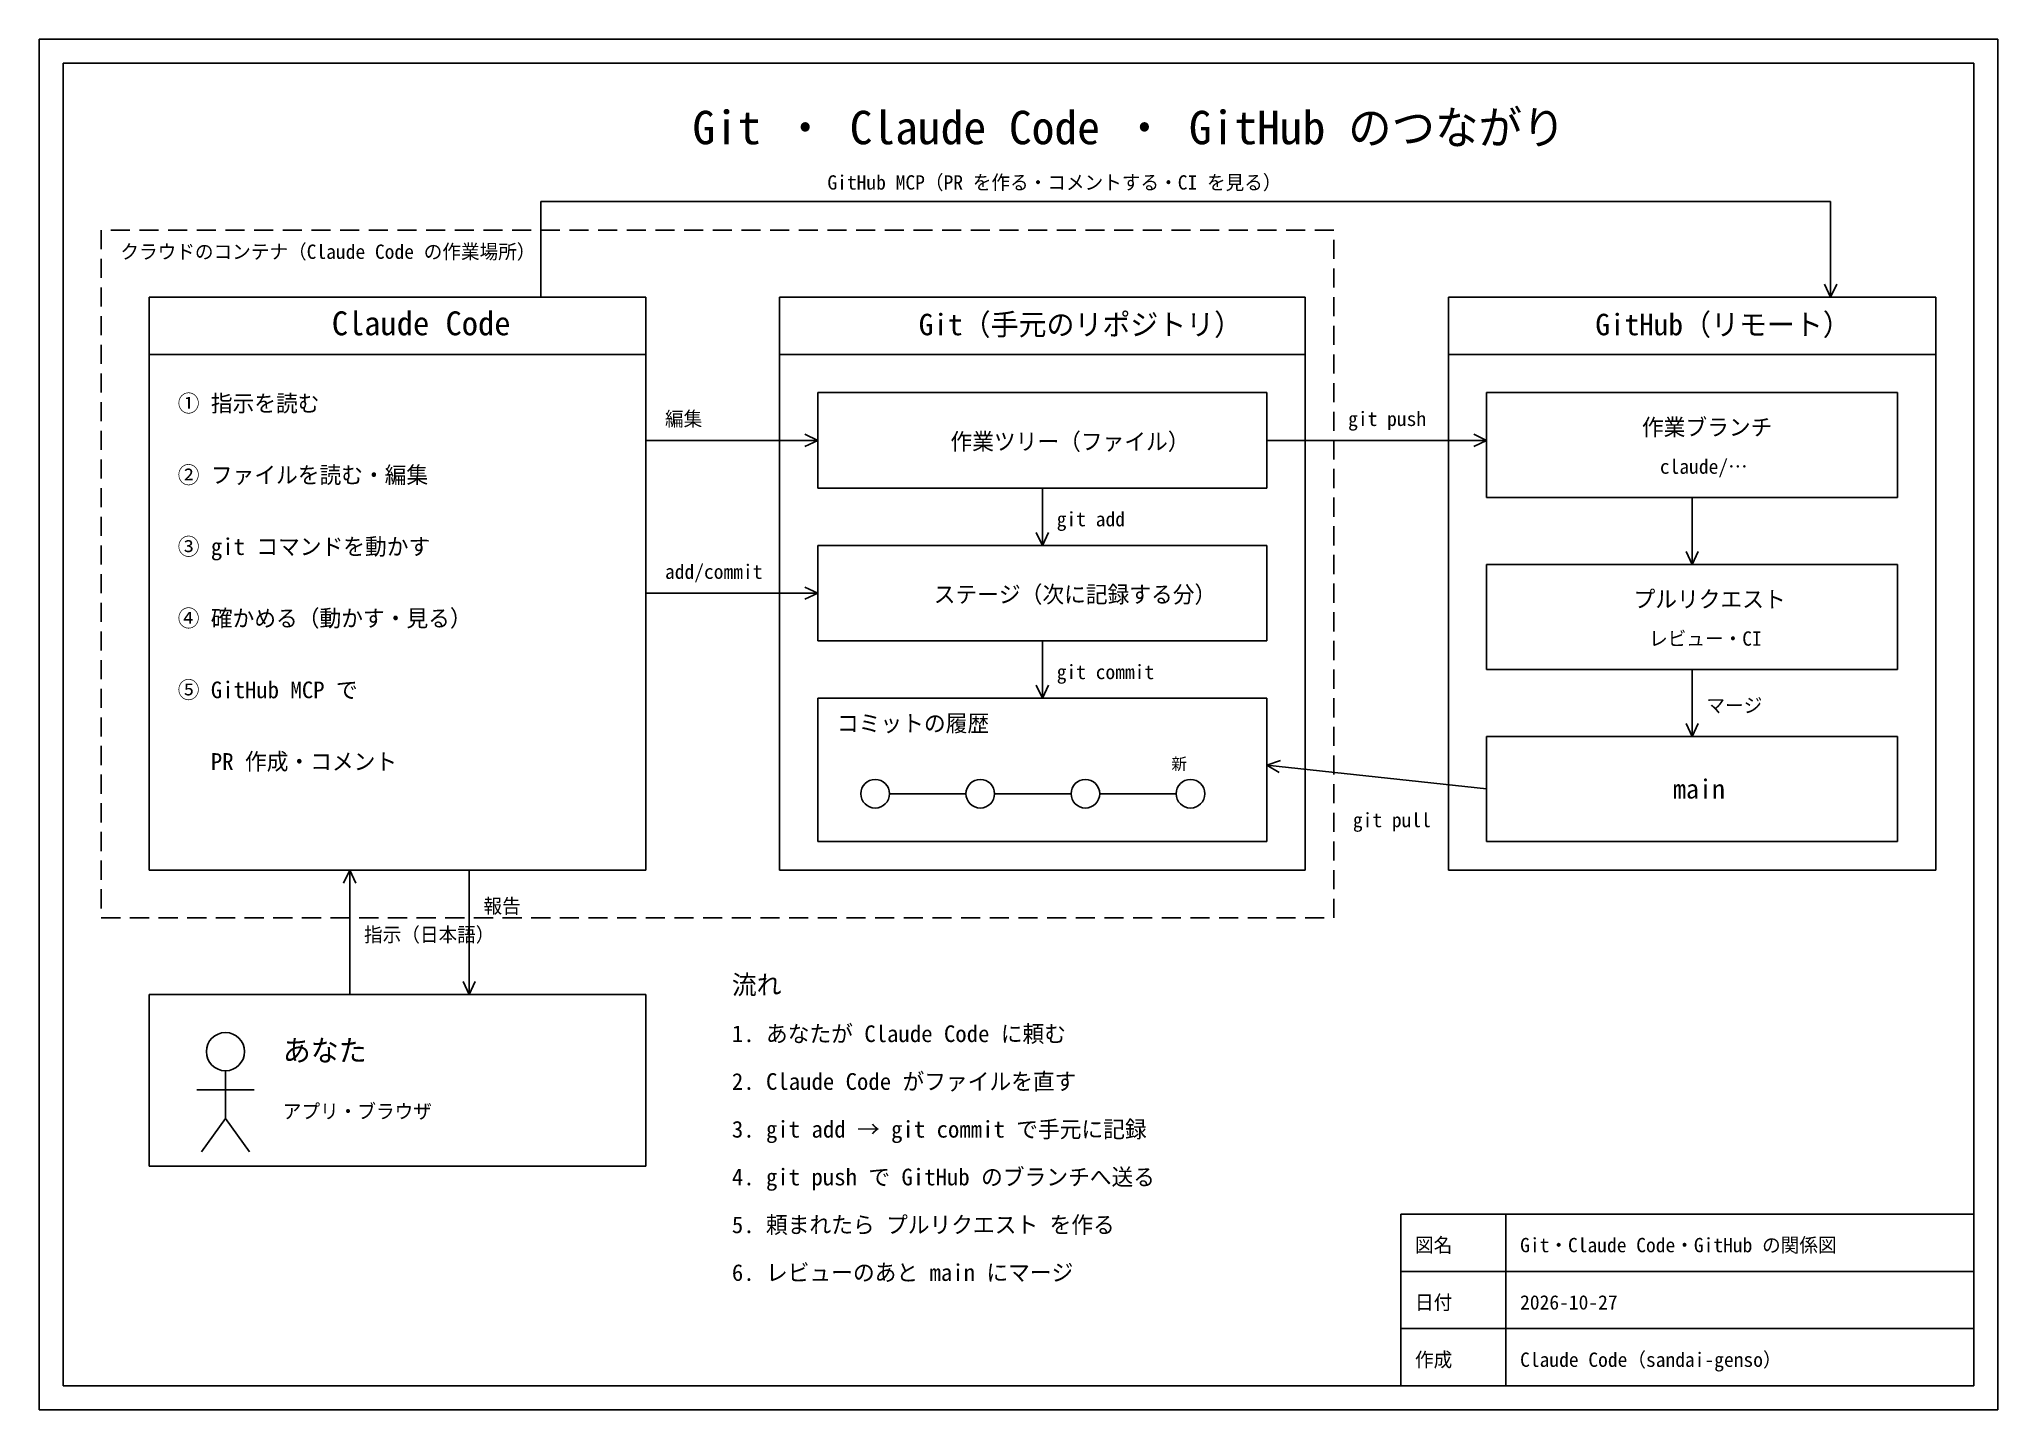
# Model space of a CAD drawing. Extents: x 5 to 415, y 5 to 292.
import ezdxf

# ---------------------------------------------------------------- set-up
doc = ezdxf.new("R2010")
doc.units = 0
doc.linetypes.add('DASHED', pattern=[6, 4, -2])
for name, color, linetype in [('0_waku', 7, 'CONTINUOUS'), ('1_zukei', 5, 'CONTINUOUS'), ('2_yajirushi', 1, 'CONTINUOUS'), ('3_moji', 7, 'CONTINUOUS'), ('4_hojo', 8, 'CONTINUOUS')]:
    doc.layers.add(name, color=color, linetype=linetype)

msp = doc.modelspace()

# ---------------------------------------------------------------- linework, layer by layer
at = {"layer": '0_waku'}
for p, q in [((415, 292), (5, 292)), ((5, 292), (5, 5)), ((415, 5), (415, 292)), ((410, 287), (10, 287)), ((10, 287), (10, 10)), ((410, 10), (410, 287)), ((410, 46), (290, 46)), ((290, 46), (290, 10)), ((312, 10), (312, 46)), ((410, 10), (410, 46)), ((290, 34), (410, 34)), ((290, 22), (410, 22)), ((10, 10), (410, 10)), ((290, 10), (410, 10)), ((5, 5), (415, 5))]:
    msp.add_line(p, q, dxfattribs=at)
at = {"layer": '1_zukei'}
for p, q in [((132, 238), (28, 238)), ((28, 238), (28, 118)), ((132, 238), (28, 238)), ((28, 238), (28, 226)), ((132, 118), (132, 238)), ((132, 226), (132, 238)), ((270, 238), (160, 238)), ((160, 238), (160, 118)), ((270, 238), (160, 238)), ((160, 238), (160, 226)), ((270, 118), (270, 238)), ((270, 226), (270, 238)), ((402, 238), (300, 238)), ((300, 238), (300, 118)), ((402, 238), (300, 238)), ((300, 238), (300, 226)), ((402, 118), (402, 238)), ((402, 226), (402, 238)), ((28, 226), (132, 226)), ((160, 226), (270, 226)), ((300, 226), (402, 226)), ((262, 218), (168, 218)), ((168, 218), (168, 198)), ((262, 198), (262, 218)), ((394, 218), (308, 218)), ((308, 218), (308, 196)), ((394, 196), (394, 218)), ((168, 198), (262, 198)), ((308, 196), (394, 196)), ((262, 186), (168, 186)), ((168, 186), (168, 166)), ((262, 166), (262, 186)), ((394, 182), (308, 182)), ((308, 182), (308, 160)), ((394, 160), (394, 182)), ((168, 166), (262, 166)), ((308, 160), (394, 160)), ((262, 154), (168, 154)), ((168, 154), (168, 124)), ((262, 124), (262, 154)), ((394, 146), (308, 146)), ((308, 146), (308, 124)), ((394, 124), (394, 146)), ((183, 134), (199, 134)), ((205, 134), (221, 134)), ((227, 134), (243, 134)), ((168, 124), (262, 124)), ((308, 124), (394, 124)), ((28, 118), (132, 118)), ((160, 118), (270, 118)), ((300, 118), (402, 118)), ((132, 92), (28, 92)), ((28, 92), (28, 56)), ((132, 56), (132, 92)), ((44, 76), (44, 66)), ((38, 72), (50, 72)), ((44, 66), (39, 59)), ((44, 66), (49, 59)), ((28, 56), (132, 56))]:
    msp.add_line(p, q, dxfattribs=at)
for centre, radius in [((180, 134), 3), ((202, 134), 3), ((224, 134), 3), ((246, 134), 3), ((44, 80), 4)]:
    msp.add_circle(centre, radius, dxfattribs=at)
at = {"layer": '2_yajirushi'}
for p, q in [((110, 238), (110, 258)), ((110, 258), (380, 258)), ((380, 258), (380, 238)), ((380, 238), (378.732, 240.719)), ((380, 238), (381.268, 240.719)), ((168, 208), (165.281, 209.268)), ((308, 208), (305.281, 209.268)), ((132, 208), (168, 208)), ((168, 208), (165.281, 206.732)), ((262, 208), (308, 208)), ((308, 208), (305.281, 206.732)), ((215, 198), (215, 186)), ((351, 196), (351, 182)), ((215, 186), (213.732, 188.719)), ((215, 186), (216.268, 188.719)), ((351, 182), (349.732, 184.719)), ((351, 182), (352.268, 184.719)), ((168, 176), (165.281, 177.268)), ((132, 176), (168, 176)), ((168, 176), (165.281, 174.732)), ((215, 166), (215, 154)), ((351, 160), (351, 146)), ((215, 154), (213.732, 156.719)), ((215, 154), (216.268, 156.719)), ((351, 146), (349.732, 148.719)), ((351, 146), (352.268, 148.719)), ((262, 140), (264.84, 140.967)), ((308, 135), (262, 140)), ((262, 140), (264.566, 138.446)), ((70, 118), (68.732, 115.281)), ((70, 92), (70, 118)), ((70, 118), (71.268, 115.281)), ((95, 118), (95, 92)), ((95, 92), (93.732, 94.719)), ((95, 92), (96.268, 94.719))]:
    msp.add_line(p, q, dxfattribs=at)
at = {"layer": '4_hojo', "linetype": 'DASHED'}
for p, q in [((276, 252), (18, 252)), ((18, 252), (18, 108)), ((276, 108), (276, 252)), ((18, 108), (276, 108))]:
    msp.add_line(p, q, dxfattribs=at)

# ---------------------------------------------------------------- texts
at = {"layer": '2_yajirushi'}
for s, p in [('GitHub MCP（PR を作る・コメントする・CI を見る）', (170, 260.5)), ('編集', (136, 211)), ('git push', (279, 211)), ('git add', (218, 190)), ('add/commit', (136, 179)), ('git commit', (218, 158)), ('マージ', (354, 151)), ('git pull', (280, 127)), ('報告', (98, 109)), ('指示（日本語）', (73, 103))]:
    msp.add_text(s, height=3, dxfattribs=at).set_placement(p)
at = {"layer": '3_moji'}
for s, height, p in [('Git ・ Claude Code ・ GitHub のつながり', 7, (141.75, 270)), ('Claude Code', 5, (66.25, 230)), ('Git（手元のリポジトリ）', 4.5, (189.125, 230)), ('GitHub（リモート）', 4.5, (330.75, 230)), ('① 指示を読む', 3.5, (34, 214)), ('作業ツリー（ファイル）', 3.5, (195.75, 206)), ('作業ブランチ', 3.5, (340.5, 209)), ('② ファイルを読む・編集', 3.5, (34, 199)), ('claude/…', 3, (344.25, 201)), ('③ git コマンドを動かす', 3.5, (34, 184)), ('ステージ（次に記録する分）', 3.5, (192.25, 174)), ('プルリクエスト', 3.5, (338.75, 173)), ('④ 確かめる（動かす・見る）', 3.5, (34, 169)), ('レビュー・CI', 3, (342, 165)), ('⑤ GitHub MCP で', 3.5, (34, 154)), ('コミットの履歴', 3.5, (172, 147)), ('\u3000 PR 作成・コメント', 3.5, (34, 139)), ('新', 2.5, (242, 139)), ('main', 4, (347, 133)), ('流れ', 4, (150, 92)), ('あなた', 4.5, (56, 78)), ('1. あなたが Claude Code に頼む', 3.5, (150, 82)), ('2. Claude Code がファイルを直す', 3.5, (150, 72)), ('アプリ・ブラウザ', 3, (56, 66)), ('3. git add → git commit で手元に記録', 3.5, (150, 62)), ('4. git push で GitHub のブランチへ送る', 3.5, (150, 52)), ('5. 頼まれたら プルリクエスト を作る', 3.5, (150, 42)), ('図名', 3, (293, 38)), ('Git・Claude Code・GitHub の関係図', 3, (315, 38)), ('6. レビューのあと main にマージ', 3.5, (150, 32)), ('日付', 3, (293, 26)), ('2026-10-27', 3, (315, 26)), ('作成', 3, (293, 14)), ('Claude Code（sandai-genso）', 3, (315, 14))]:
    msp.add_text(s, height=height, dxfattribs=at).set_placement(p)
at = {"layer": '4_hojo'}
msp.add_text('クラウドのコンテナ（Claude Code の作業場所）', height=3, dxfattribs=at).set_placement((22, 246))

doc.saveas('drawing.dxf')
